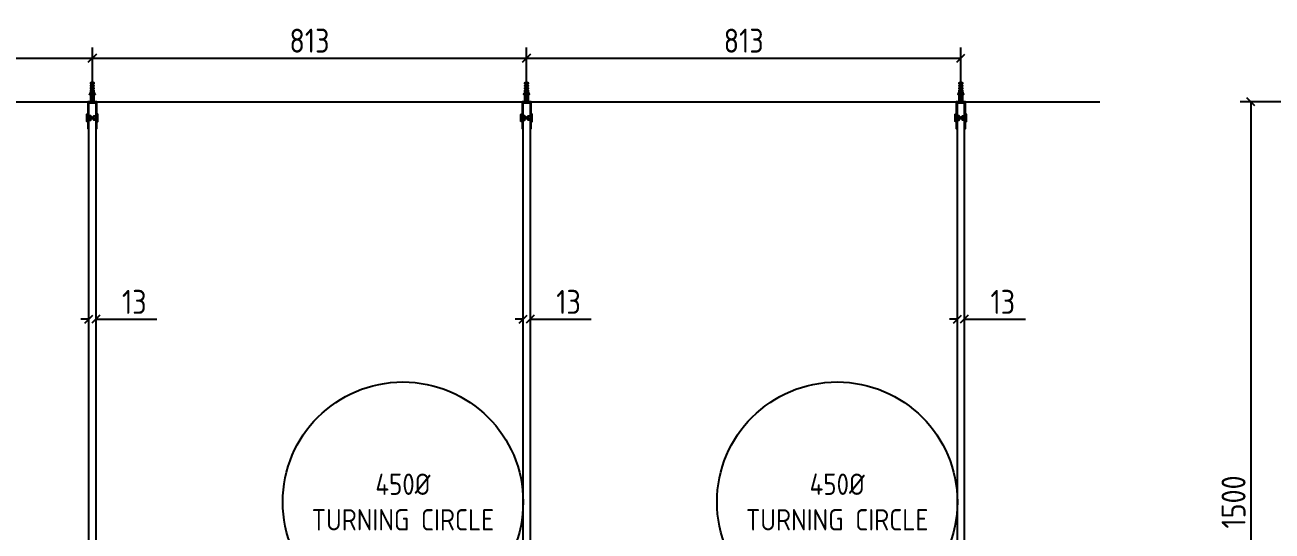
# Model space of a CAD drawing. Header units: inches. Extents: x 129892 to 140765, y 18172 to 24435.
# Drawn here: x 133101 to 135436, y 23220 to 24169 of the extents above; entities that cross this region are included whole.
import ezdxf

# ---------------------------------------------------------------- set-up
doc = ezdxf.new("R2010")
doc.units = ezdxf.units.IN
doc.header["$MEASUREMENT"] = 0
doc.header["$PDMODE"] = 66
doc.styles.add('EXCELSIOR', font='dim.shx', dxfattribs={"height": 45})
doc.styles.add('STYLE1', font='dim.shx', dxfattribs={"height": 50})
doc.dimstyles.new('EXCELSIOR', dxfattribs={"dimtxt": 50, "dimasz": 15, "dimexe": 20, "dimexo": 20, "dimgap": 10, "dimtad": 1, "dimdec": 0, "dimtxsty": 'EXCELSIOR', "dimblk": 'OBLIQUE', "dimcen": 2.5, "dimclrd": 1, "dimclre": 1, "dimclrt": 1, "dimadec": 0, "dimazin": 0, "dimtfac": 1, "dimtdec": 0, "dimtofl": 0, "dimtmove": 0, "dimatfit": 3, "dimfxl": 0, "dimlwd": 25, "dimarcsym": 0})

# ---------------------------------------------------------------- blocks, each defined once
blk = doc.blocks.new('A$C7E8D36A7')
for p, q in [((7.5, 18), (7.5, 22)), ((7.5, 18), (7.5, 22)), ((8, 21.4), (7.5, 22)), ((8, 17.8), (7.5, 21.4)), ((7.5, 21.4), (8, 17.8)), ((8, 17.8), (7.5, 18.6)), ((8, 21.4), (8.4, 18.6)), ((8, 21.4), (8.4, 21.4)), ((8.4, 18.6), (8, 17.8)), ((8.7, 22.2), (8.4, 21.4)), ((8.4, 21.4), (8.8, 18.6)), ((8.4, 18.6), (8.8, 18.6)), ((9.4, 17.8), (8.7, 22.2)), ((8.7, 22.2), (9.4, 17.8)), ((9.3, 21.4), (8.7, 22.2)), ((9.4, 17.8), (8.8, 18.6)), ((9.3, 21.4), (9.7, 18.6)), ((9.3, 21.4), (9.8, 21.4)), ((9.7, 18.6), (9.4, 17.8)), ((9.7, 18.6), (10.2, 18.6)), ((10.1, 22.2), (9.8, 21.4)), ((9.8, 21.4), (10.2, 18.6)), ((10.8, 17.8), (10.1, 22.2)), ((10.1, 22.2), (10.8, 17.8)), ((10.7, 21.4), (10.1, 22.2)), ((10.8, 17.8), (10.2, 18.6)), ((10.7, 21.4), (11.1, 18.6)), ((10.7, 21.4), (11.1, 21.4)), ((11.1, 18.6), (10.8, 17.8)), ((11.5, 22.2), (11.1, 21.4)), ((11.1, 21.4), (11.6, 18.6)), ((11.1, 18.6), (11.6, 18.6)), ((12.1, 17.8), (11.5, 22.2)), ((11.5, 22.2), (12.1, 17.8)), ((12.1, 21.4), (11.5, 22.2)), ((12.1, 17.8), (11.6, 18.6)), ((12.1, 21.4), (12.5, 18.6)), ((12.1, 21.4), (12.5, 21.4)), ((12.5, 18.6), (12.1, 17.8)), ((12.9, 22.2), (12.5, 21.4)), ((12.5, 21.4), (12.9, 18.6)), ((12.5, 18.6), (12.9, 18.6)), ((13.5, 17.8), (12.9, 22.2)), ((12.9, 22.2), (13.5, 17.8)), ((13.4, 21.4), (12.9, 22.2)), ((13.5, 17.8), (12.9, 18.6)), ((13.4, 21.4), (13.5, 20.9)), ((13.4, 21.4), (13.5, 21.4)), ((13.5, 18), (13.5, 22)), ((13.5, 17.9), (13.5, 17.8))]:
    blk.add_line(p, q)
blk.add_lwpolyline([(4, 0), (4, 48), (17, 48), (17, 0), (19, 0), (19, 50), (2, 50), (2, 0)], close=True)
for points in [[(0, 13.5), (0, 26.5, -0.414214), (0.5, 27), (2, 27), (2, 13), (0.5, 13, -0.414214)], [(21, 13.5), (21, 26.5, 0.414214), (20.5, 27), (19, 27), (19, 13), (20.5, 13, 0.414214)]]:
    blk.add_lwpolyline(points, format="xyb", close=True)
for points in [[(4, 16), (7.5, 16), (7.5, 24), (4, 24)], [(17, 16), (13.5, 16), (13.5, 24), (17, 24)]]:
    blk.add_lwpolyline(points)
blk = doc.blocks.new('A$C50743CB1')
blk.add_lwpolyline([(16.7, 7.9, 0.247638), (22.8, 10.5), (22.4, 10.8, -0.24938), (16.7, 8.4, 0.369054), (13.7, 7.3, -0.279225), (13.2, 6.9), (12.2, 6.9), (12.2, 8.4, 0.369054), (9.2, 7.3, -0.279225), (8.7, 6.9), (7.7, 6.9), (7.7, 8.4, 0.369054), (4.7, 7.3, -0.279225), (4.2, 6.9), (3.2, 6.9), (3.2, 8.4, 0.569838), (0, 5.7), (27.9, 5.7), (27.9, 5.1), (0, 5.1, 0.569838), (3.2, 2.4), (3.2, 3.9), (4.2, 3.9, -0.279225), (4.7, 3.6, 0.369054), (7.7, 2.4), (7.7, 3.9), (8.7, 3.9, -0.279225), (9.2, 3.6, 0.369054), (12.2, 2.4), (12.2, 3.9), (13.2, 3.9, -0.279225), (13.7, 3.6, 0.369054), (16.7, 2.4, -0.24938), (22.4, 0), (22.8, 0.3, 0.247638), (16.7, 2.9), (16.7, 3.9), (18, 3.9, -0.279225), (18.6, 3.6, 0.369054), (21.5, 2.4), (21.5, 3.1), (23.3, 3.1), (24.1, 2.3), (35, 2.3), (35, 8.5), (24.1, 8.5), (23.3, 7.7), (21.5, 7.7), (21.5, 8.4, 0.369054), (18.6, 7.3, -0.279225), (18, 6.9), (16.7, 6.9)], format="xyb", close=True)
blk = doc.blocks.new('A$C604D7AA8')
for p, q in [((3.3, 24.2), (7.6, 24.9)), ((7.6, 24.9), (3.3, 24.2)), ((4, 24.8), (3.3, 24.2)), ((3.3, 24.2), (4, 23.9)), ((4.5, 26.7), (3.8, 26.1)), ((7, 26.6), (3.8, 26.1)), ((3.8, 26.1), (4.3, 25.8)), ((4, 24.8), (4.3, 25.8)), ((4, 24.8), (6.7, 25.2)), ((4, 24.8), (6.7, 25.2)), ((4, 23.9), (6.8, 24.3)), ((6.8, 24.3), (4, 23.9)), ((4, 23), (4, 23.9)), ((4, 23), (6.8, 23.4)), ((5.1, 28.6), (4.3, 28)), ((5.9, 28.3), (4.3, 28)), ((4.3, 28), (4.8, 27.7)), ((6.5, 26.1), (4.3, 25.8)), ((4.6, 26.7), (4.8, 27.7)), ((4.6, 26.7), (6.2, 27)), ((4.6, 26.7), (6.2, 27)), ((5.9, 28.3), (4.8, 27.7)), ((5.1, 28.6), (5.4, 29.9)), ((5.1, 28.6), (5.9, 28.3)), ((6.2, 27), (5.4, 29.9)), ((6.2, 27), (7, 26.6)), ((7, 26.6), (6.5, 26.1)), ((6.7, 25.2), (6.5, 26.1)), ((6.7, 25.2), (7.6, 24.9)), ((7.6, 24.9), (6.8, 24.3)), ((6.8, 23.4), (6.8, 24.3)), ((6.8, 23.4), (7.6, 23)), ((4, 23), (3.2, 22.4)), ((7.6, 23), (3.2, 22.4)), ((3.2, 22.4), (7.6, 23)), ((3.2, 22.4), (4, 22.1)), ((3.2, 18.7), (7.6, 19.4)), ((7.6, 19.4), (3.2, 18.7)), ((4, 19.3), (3.2, 18.7)), ((3.2, 18.7), (4, 18.4)), ((3.2, 9.6), (7.6, 10.2)), ((7.6, 10.2), (3.2, 9.6)), ((4, 10.2), (3.2, 9.6)), ((3.2, 9.6), (4, 9.3)), ((3.3, 20.6), (7.6, 21.2)), ((7.6, 21.2), (3.3, 20.6)), ((4, 21.1), (3.3, 20.6)), ((3.3, 20.6), (4, 20.2)), ((3.3, 16.9), (7.6, 17.5)), ((7.6, 17.5), (3.3, 16.9)), ((4, 17.5), (3.3, 16.9)), ((3.3, 16.9), (4, 16.6)), ((3.3, 15.1), (7.6, 15.7)), ((7.6, 15.7), (3.3, 15.1)), ((4, 15.7), (3.3, 15.1)), ((3.3, 15.1), (4, 14.7)), ((3.3, 13.2), (7.6, 13.9)), ((7.6, 13.9), (3.3, 13.2)), ((4, 13.8), (3.3, 13.2)), ((3.3, 13.2), (4, 12.9)), ((3.3, 11.4), (7.6, 12.1)), ((7.6, 12.1), (3.3, 11.4)), ((4, 12), (3.3, 11.4)), ((3.3, 11.4), (4, 11.1)), ((6.8, 22.5), (4, 22.1)), ((4, 21.1), (4, 22.1)), ((4, 21.1), (6.8, 21.5)), ((4, 21.1), (6.8, 21.5)), ((6.8, 20.6), (4, 20.2)), ((4, 19.3), (4, 20.2)), ((4, 19.3), (6.8, 19.7)), ((4, 19.3), (6.8, 19.7)), ((6.8, 18.8), (4, 18.4)), ((6.8, 18.8), (4, 18.4)), ((4, 17.5), (4, 18.4)), ((4, 17.5), (6.8, 17.9)), ((4, 17.5), (6.8, 17.9)), ((6.8, 17), (4, 16.6)), ((4, 15.7), (4, 16.6)), ((4, 15.7), (6.8, 16.1)), ((4, 15.7), (6.8, 16.1)), ((6.8, 15.1), (4, 14.7)), ((6.8, 15.1), (4, 14.7)), ((4, 13.8), (4, 14.7)), ((4, 13.8), (6.8, 14.2)), ((6.8, 13.3), (4, 12.9)), ((4, 12), (4, 12.9)), ((4, 12), (6.8, 12.4)), ((4, 12), (6.8, 12.4)), ((6.8, 11.5), (4, 11.1)), ((6.8, 11.5), (4, 11.1)), ((4, 10.2), (4, 11.1)), ((4, 10.2), (6.8, 10.6)), ((4, 10.2), (6.8, 10.6)), ((6.8, 9.7), (4, 9.3)), ((4, 1.5), (4, 9.3)), ((7.6, 23), (6.8, 22.5)), ((6.8, 22.5), (6.8, 21.5)), ((6.8, 21.5), (7.6, 21.2)), ((7.6, 21.2), (6.8, 20.6)), ((6.8, 19.7), (6.8, 20.6)), ((6.8, 19.7), (7.6, 19.4)), ((7.6, 19.4), (6.8, 18.8)), ((6.8, 17.9), (6.8, 18.8)), ((6.8, 17.9), (7.6, 17.5)), ((7.6, 17.5), (6.8, 17)), ((6.8, 17), (6.8, 16.1)), ((6.8, 16.1), (7.6, 15.7)), ((7.6, 15.7), (6.8, 15.1)), ((6.8, 15.1), (6.8, 14.2)), ((6.8, 14.2), (7.6, 13.9)), ((7.6, 13.9), (6.8, 13.3)), ((6.8, 12.4), (6.8, 13.3)), ((6.8, 12.4), (7.6, 12.1)), ((7.6, 12.1), (6.8, 11.5)), ((6.8, 10.6), (6.8, 11.5)), ((6.8, 10.6), (7.6, 10.2)), ((7.6, 10.2), (6.8, 9.7)), ((6.8, 1.5), (6.8, 9.7)), ((3.9, 0), (2, 0)), ((7, 0), (3.9, 0)), ((8.8, 0), (7, 0))]:
    blk.add_line(p, q)
blk.add_lwpolyline([(4, 1.5), (2, 0), (8.8, 0), (6.8, 1.5)])
at = {"rotation": 270}
blk.add_blockref('A$C50743CB1', (0, 39), dxfattribs=at)
blk = doc.blocks.new('_OBLIQUE')
at = {"color": 0, "linetype": 'ByBlock'}
blk.add_line((-0.5, -0.5), (0.5, 0.5), dxfattribs=at)
blk = doc.blocks.new('*D175')
at = {"color": 1, "lineweight": -2}
for p, q in [((132020.9, 24045), (132020.9, 24127.3)), ((133227.4, 24043), (133227.4, 24127.3))]:
    blk.add_line(p, q, dxfattribs=at)
at = {"color": 1, "lineweight": 25}
blk.add_line((132020.9, 24107.3), (133227.4, 24107.3), dxfattribs=at)
at = {"layer": 'Defpoints', "color": 0}
for p in [(133227.4, 24107.3), (132020.9, 24025), (133227.4, 24023)]:
    blk.add_point(p, dxfattribs=at)
at = {"color": 1, "lineweight": 25, "xscale": 15, "yscale": 15, "zscale": 15, "rotation": 180}
blk.add_blockref('_OBLIQUE', (132020.9, 24107.3), dxfattribs=at)
at = {"color": 1, "lineweight": 25, "xscale": 15, "yscale": 15, "zscale": 15}
blk.add_blockref('_OBLIQUE', (133227.4, 24107.3), dxfattribs=at)
at = {"color": 1, "insert": (132624.1, 24139.8), "char_height": 45, "attachment_point": 5, "style": 'EXCELSIOR'}
blk.add_mtext('1207', dxfattribs=at)
blk = doc.blocks.new('*D176')
at = {"color": 1, "lineweight": -2}
for p, q in [((133227.4, 24043), (133227.4, 24127.3)), ((134040.4, 24043), (134040.4, 24127.3))]:
    blk.add_line(p, q, dxfattribs=at)
at = {"color": 1, "lineweight": 25}
blk.add_line((133227.4, 24107.3), (134040.4, 24107.3), dxfattribs=at)
at = {"layer": 'Defpoints', "color": 0}
for p in [(134040.4, 24107.3), (133227.4, 24023), (134040.4, 24023)]:
    blk.add_point(p, dxfattribs=at)
at = {"color": 1, "lineweight": 25, "xscale": 15, "yscale": 15, "zscale": 15, "rotation": 180}
blk.add_blockref('_OBLIQUE', (133227.4, 24107.3), dxfattribs=at)
at = {"color": 1, "lineweight": 25, "xscale": 15, "yscale": 15, "zscale": 15}
blk.add_blockref('_OBLIQUE', (134040.4, 24107.3), dxfattribs=at)
at = {"color": 1, "insert": (133633.9, 24139.8), "char_height": 45, "attachment_point": 5, "style": 'EXCELSIOR'}
blk.add_mtext('813', dxfattribs=at)
blk = doc.blocks.new('*D177')
at = {"color": 1, "lineweight": -2}
for p, q in [((134040.4, 24043), (134040.4, 24127.3)), ((134853.4, 24043), (134853.4, 24127.3))]:
    blk.add_line(p, q, dxfattribs=at)
at = {"color": 1, "lineweight": 25}
blk.add_line((134040.4, 24107.3), (134853.4, 24107.3), dxfattribs=at)
at = {"layer": 'Defpoints', "color": 0}
for p in [(134853.4, 24107.3), (134040.4, 24023), (134853.4, 24023)]:
    blk.add_point(p, dxfattribs=at)
at = {"color": 1, "lineweight": 25, "xscale": 15, "yscale": 15, "zscale": 15, "rotation": 180}
blk.add_blockref('_OBLIQUE', (134040.4, 24107.3), dxfattribs=at)
at = {"color": 1, "lineweight": 25, "xscale": 15, "yscale": 15, "zscale": 15}
blk.add_blockref('_OBLIQUE', (134853.4, 24107.3), dxfattribs=at)
at = {"color": 1, "insert": (134446.9, 24139.8), "char_height": 45, "attachment_point": 5, "style": 'EXCELSIOR'}
blk.add_mtext('813', dxfattribs=at)
blk = doc.blocks.new('*D181')
at = {"color": 1, "lineweight": 25}
for p, q in [((133220.9, 23617.6), (133205.9, 23617.6)), ((133233.9, 23617.6), (133348.2, 23617.6))]:
    blk.add_line(p, q, dxfattribs=at)
at = {"layer": 'Defpoints', "color": 0}
for p in [(133220.9, 23617.6), (133233.9, 23617.6), (133233.9, 23617.6)]:
    blk.add_point(p, dxfattribs=at)
at = {"color": 1, "lineweight": 25, "xscale": 15, "yscale": 15, "zscale": 15}
blk.add_blockref('_OBLIQUE', (133220.9, 23617.6), dxfattribs=at)
at = {"color": 1, "lineweight": 25, "xscale": 15, "yscale": 15, "zscale": 15, "rotation": 180}
blk.add_blockref('_OBLIQUE', (133233.9, 23617.6), dxfattribs=at)
at = {"color": 1, "insert": (133306, 23650.1), "char_height": 45, "attachment_point": 5, "style": 'EXCELSIOR'}
blk.add_mtext('13', dxfattribs=at)
blk = doc.blocks.new('*D182')
at = {"color": 1, "lineweight": 25}
for p, q in [((134033.9, 23617.6), (134018.9, 23617.6)), ((134046.9, 23617.6), (134161.2, 23617.6))]:
    blk.add_line(p, q, dxfattribs=at)
at = {"layer": 'Defpoints', "color": 0}
for p in [(134033.9, 23617.6), (134046.9, 23617.6), (134046.9, 23617.6)]:
    blk.add_point(p, dxfattribs=at)
at = {"color": 1, "lineweight": 25, "xscale": 15, "yscale": 15, "zscale": 15}
blk.add_blockref('_OBLIQUE', (134033.9, 23617.6), dxfattribs=at)
at = {"color": 1, "lineweight": 25, "xscale": 15, "yscale": 15, "zscale": 15, "rotation": 180}
blk.add_blockref('_OBLIQUE', (134046.9, 23617.6), dxfattribs=at)
at = {"color": 1, "insert": (134119, 23650.1), "char_height": 45, "attachment_point": 5, "style": 'EXCELSIOR'}
blk.add_mtext('13', dxfattribs=at)
blk = doc.blocks.new('*D183')
at = {"color": 1, "lineweight": 25}
for p, q in [((134846.9, 23617.6), (134831.9, 23617.6)), ((134859.9, 23617.6), (134974.2, 23617.6))]:
    blk.add_line(p, q, dxfattribs=at)
at = {"layer": 'Defpoints', "color": 0}
for p in [(134846.9, 23617.6), (134859.9, 23617.6), (134859.9, 23617.6)]:
    blk.add_point(p, dxfattribs=at)
at = {"color": 1, "lineweight": 25, "xscale": 15, "yscale": 15, "zscale": 15}
blk.add_blockref('_OBLIQUE', (134846.9, 23617.6), dxfattribs=at)
at = {"color": 1, "lineweight": 25, "xscale": 15, "yscale": 15, "zscale": 15, "rotation": 180}
blk.add_blockref('_OBLIQUE', (134859.9, 23617.6), dxfattribs=at)
at = {"color": 1, "insert": (134932, 23650.1), "char_height": 45, "attachment_point": 5, "style": 'EXCELSIOR'}
blk.add_mtext('13', dxfattribs=at)
blk = doc.blocks.new('*D184')
at = {"color": 1, "lineweight": -2}
for p, q in [((135473.1, 24025), (135376.4, 24025)), ((135473.1, 22525), (135376.4, 22525))]:
    blk.add_line(p, q, dxfattribs=at)
at = {"color": 1, "lineweight": 25}
blk.add_line((135396.4, 24025), (135396.4, 22525), dxfattribs=at)
at = {"layer": 'Defpoints', "color": 0}
for p in [(135493.1, 24025), (135396.4, 22525), (135493.1, 22525)]:
    blk.add_point(p, dxfattribs=at)
at = {"color": 1, "lineweight": 25, "xscale": 15, "yscale": 15, "zscale": 15}
for p, rotation in [((135396.4, 24025), 90), ((135396.4, 22525), 270)]:
    blk.add_blockref('_OBLIQUE', p, dxfattribs=dict(at, rotation=rotation))
at = {"color": 1, "insert": (135363.9, 23275), "char_height": 45, "attachment_point": 5, "rotation": 90, "style": 'EXCELSIOR'}
blk.add_mtext('1500', dxfattribs=at)

msp = doc.modelspace()

# ---------------------------------------------------------------- linework, layer by layer
msp.add_lwpolyline([(132020.9, 21727.5), (132020.9, 24025), (135113.6, 24025)])
for points in [[(133220.9, 24023), (133233.9, 24023), (133233.9, 22527), (133220.9, 22527)], [(134033.9, 24023), (134046.9, 24023), (134046.9, 22527), (134033.9, 22527)], [(134846.9, 24023), (134859.9, 24023), (134859.9, 22527), (134846.9, 22527)]]:
    msp.add_lwpolyline(points, close=True)
at = {"color": 253}
for centre in [(133808.9, 23275), (134621.9, 23275)]:
    msp.add_circle(centre, 225, dxfattribs=at)

# ---------------------------------------------------------------- block references
at = {"xscale": -1}
for p in [(133232.8, 24023), (134045.8, 24023), (134858.8, 24023)]:
    msp.add_blockref('A$C604D7AA8', p, dxfattribs=at)
for p in [(133216.9, 23975), (134029.9, 23975), (134842.9, 23975)]:
    msp.add_blockref('A$C7E8D36A7', p)

# ---------------------------------------------------------------- texts
at = {"char_height": 40, "width": 450, "attachment_point": 5, "style": 'STYLE1'}
for insert in [(133808.9, 23275), (134621.9, 23275)]:
    msp.add_mtext('450%%C\\PTURNING CIRCLE', dxfattribs=dict(at, insert=insert))

# ---------------------------------------------------------------- dimensions: what is measured, and where the dimension line sits
for base, p1, p2, picture, middle in [((133227.3896, 24107.3076), (132020.8835, 24024.9888), (133227.3896, 24022.9888), '*D175', (132624.1365, 24139.8076)), ((134040.4, 24107.3), (133227.4, 24023), (134040.4, 24023), '*D176', (133633.9, 24139.8)), ((134853.4, 24107.3), (134040.4, 24023), (134853.4, 24023), '*D177', (134446.9, 24139.8)), ((133233.9, 23617.6), (133220.9, 23617.6), (133233.9, 23617.6), '*D181', (133306, 23650.1)), ((134046.9, 23617.6), (134033.9, 23617.6), (134046.9, 23617.6), '*D182', (134119, 23650.1)), ((134859.9, 23617.6), (134846.9, 23617.6), (134859.9, 23617.6), '*D183', (134932, 23650.1))]:
    dim = msp.add_linear_dim(base=base, p1=p1, p2=p2, dimstyle='EXCELSIOR')
    dim.commit()
    dim.dimension.update_dxf_attribs({"geometry": picture, "text_midpoint": middle})
dim = msp.add_linear_dim(base=(135396.4, 22525), p1=(135493.1, 24025), p2=(135493.1, 22525), angle=90, dimstyle='EXCELSIOR')
dim.commit()
dim.dimension.update_dxf_attribs({"geometry": '*D184', "text_midpoint": (135363.9, 23275)})

doc.saveas('drawing.dxf')
